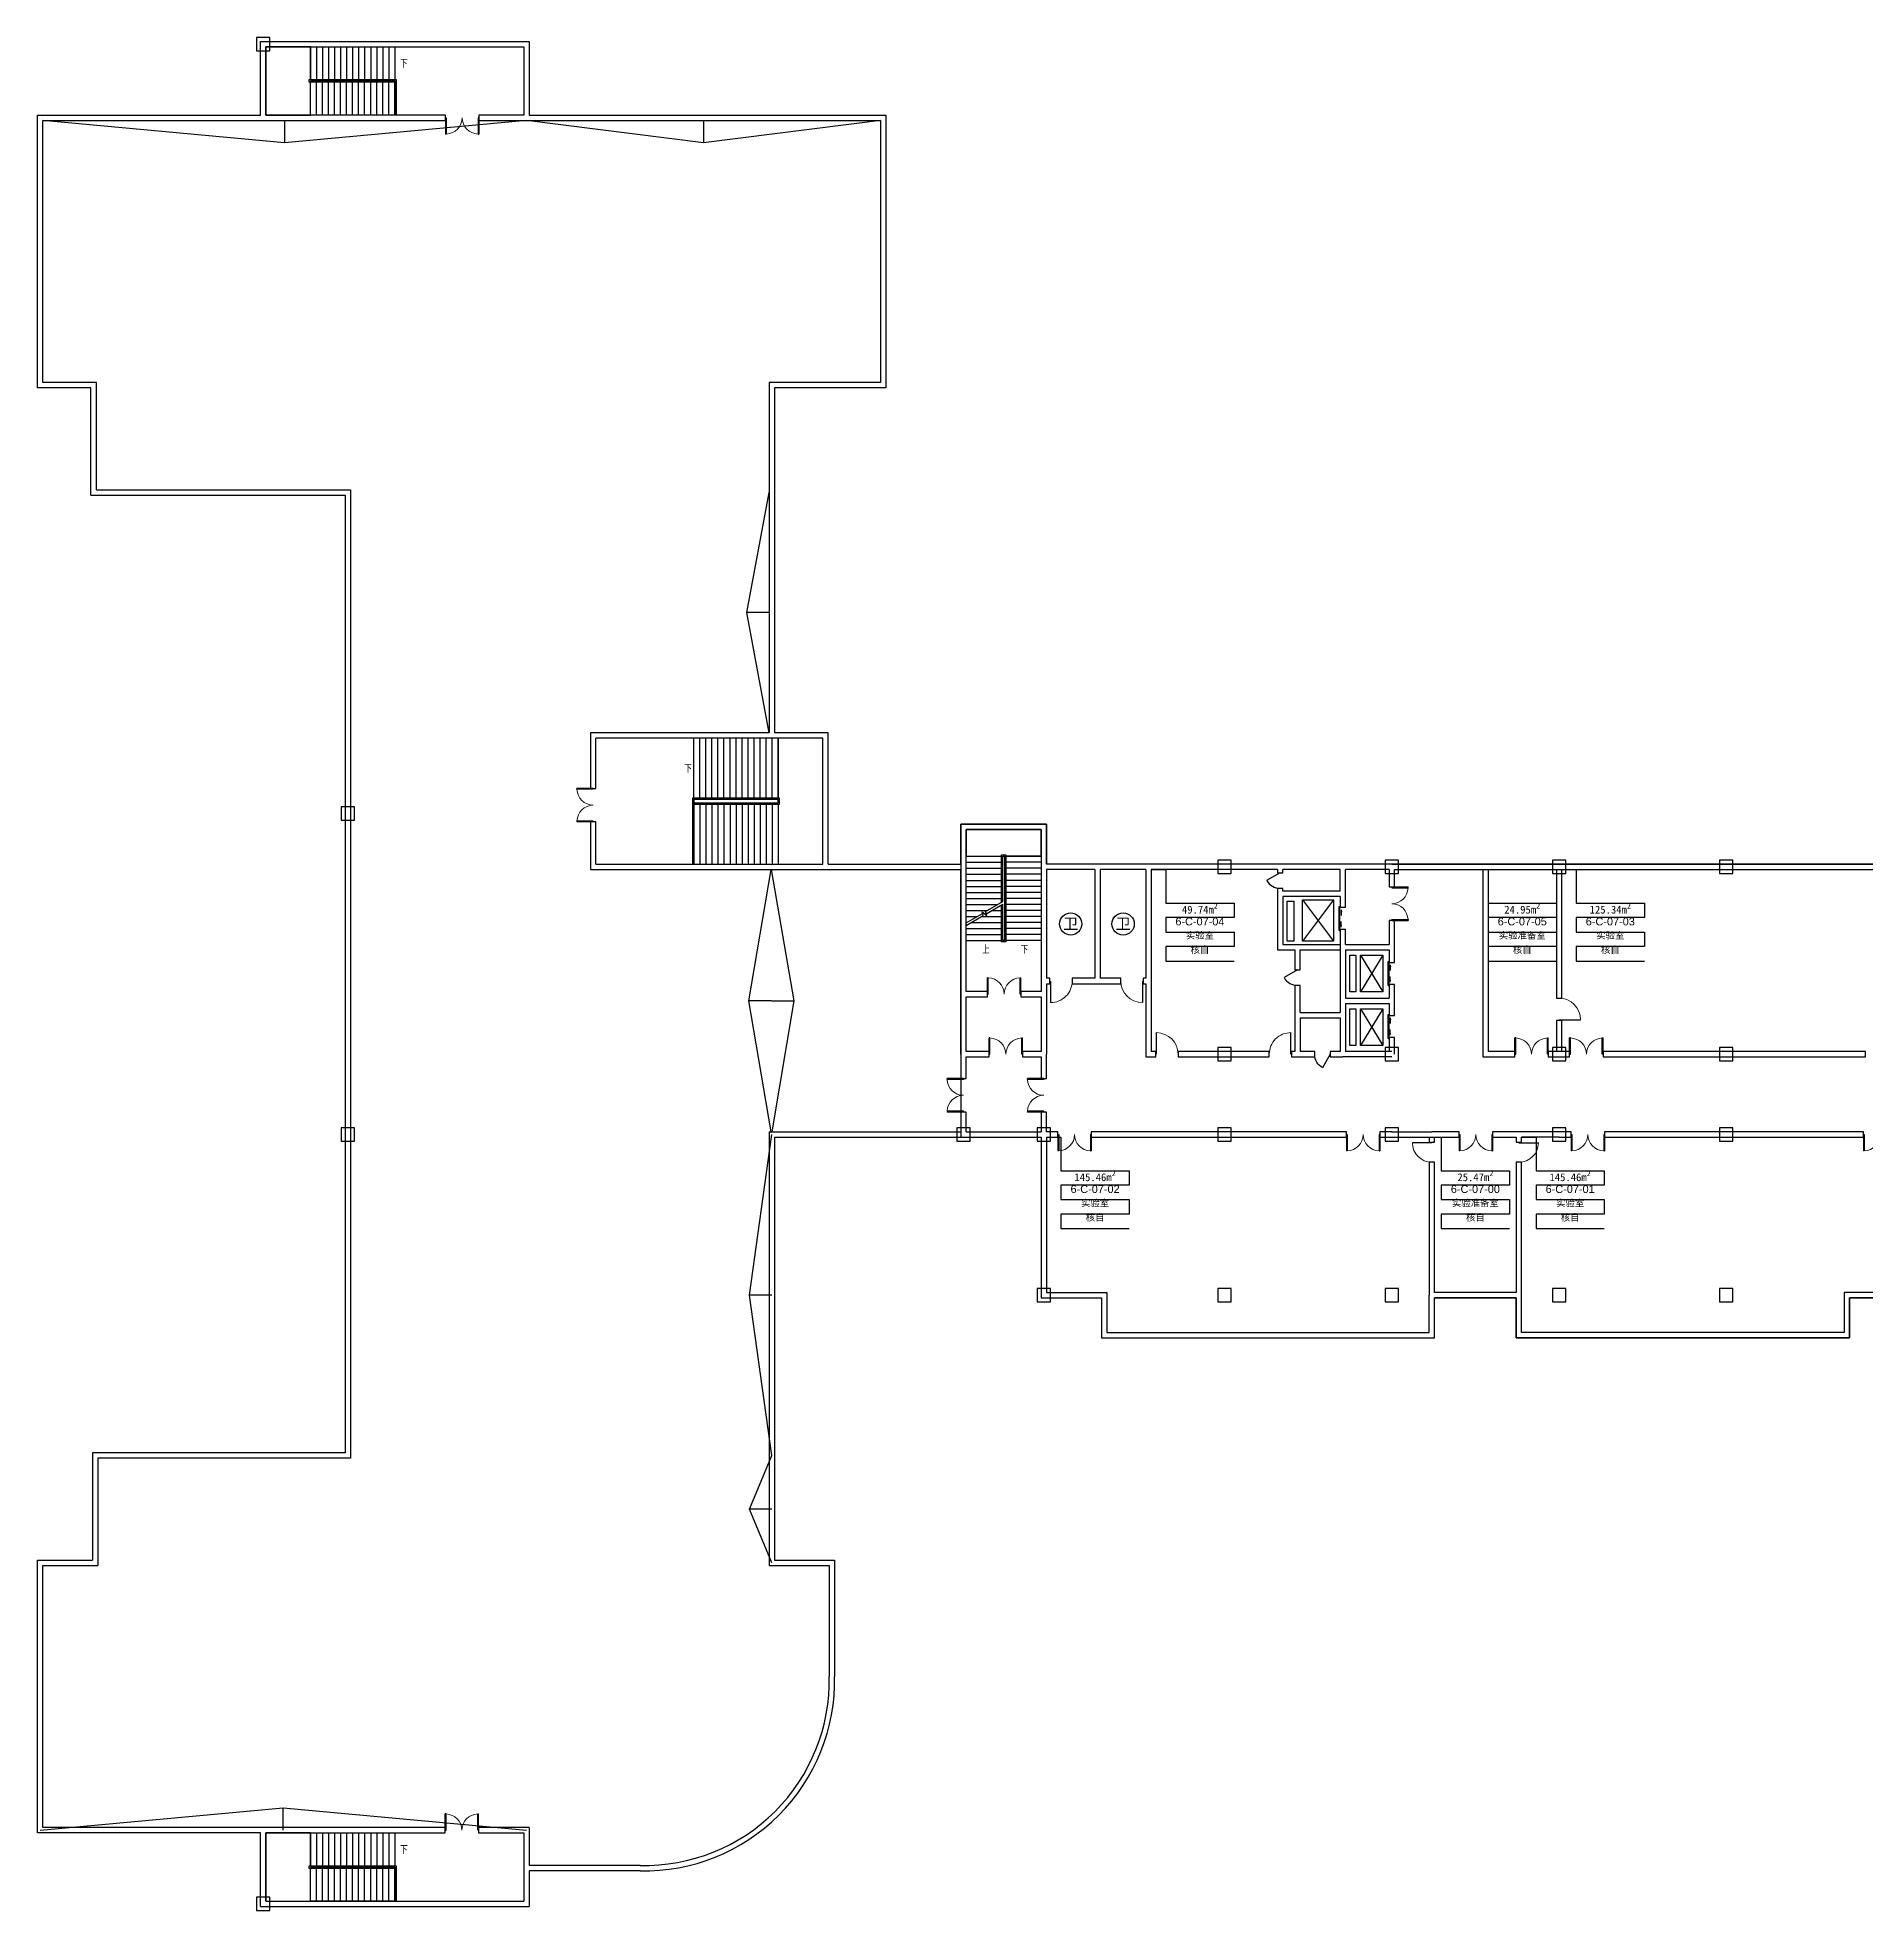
# Model space of a CAD drawing. Header units: millimetres. Extents: x 17430 to 146370, y 15000 to 99000.
# Drawn here: x 17430 to 99392, y 15000 to 99000 of the extents above; entities that cross this region are included whole.
import ezdxf

# ---------------------------------------------------------------- set-up
doc = ezdxf.new("R2010")
doc.units = ezdxf.units.MM
for name, color, linetype in [('4.1结构柱', 7, 'Continuous'), ('4.2墙体', 7, 'Continuous'), ('5面积', 7, 'Continuous'), ('6房间号', 7, 'Continuous'), ('7用途', 6, 'Continuous'), ('8单位', 4, 'Continuous')]:
    doc.layers.add(name, color=color, linetype=linetype)
doc.styles.add('_TCH_DIM', font='SIMPLEX', dxfattribs={"bigfont": 'GBCBIG'})
doc.styles.add('丙图', font='arial.ttf', dxfattribs={"height": 900})
doc.styles.add('乙图', font='arial.ttf', dxfattribs={"height": 600})

# ---------------------------------------------------------------- blocks, each defined once
blk = doc.blocks.new('$DorLib2D$00000002')
for p, q in [((-0.5, 0), (-0.5, 0.4875)), ((-0.475, 0.4875), (-0.5, 0.4875)), ((-0.5, 0), (-0.475, 0)), ((-0.475, 0), (-0.475, 0.4875)), ((0.475, 0), (0.475, 0.4875)), ((0.475, 0.4875), (0.5, 0.4875)), ((0.5, 0), (0.475, 0)), ((0.5, 0), (0.5, 0.4875))]:
    blk.add_line(p, q)
at = {"lineweight": 13}
for centre, start, end in [((-0.4875, 0), 0, 88.53072), ((0.4875, 0), 91.46928, 180)]:
    blk.add_arc(centre, 0.4875, start, end, dxfattribs=at)
blk = doc.blocks.new('$DorLib2D$00000130')
at = {"color": 0, "linetype": 'Continuous'}
for p, q in [((-0.533, 0.66), (-0.533, 0.513)), ((0, 0.66), (-0.533, 0.66)), ((0, 0.513), (-0.533, 0.513)), ((-0.385, 0.269), (-0.14, 0.269)), ((-0.385, 0.269), (-0.3, 0.214)), ((-0.3, 0.214), (-0.3, 0.269)), ((0, 0.513), (0, 0.66)), ((0.533, 0.66), (0, 0.66)), ((0.533, 0.513), (0, 0.513)), ((0.385, 0.269), (0.14, 0.269)), ((0.3, 0.214), (0.3, 0.269)), ((0.385, 0.269), (0.3, 0.214)), ((0.533, 0.66), (0.533, 0.513))]:
    blk.add_line(p, q, dxfattribs=at)
blk = doc.blocks.new('$DorLib2D$00000003')
blk.add_line((0.47, 0), (0.47, 0.97))
at = {"lineweight": 13}
blk.add_arc((0.47, 0), 0.97, 90, 180, dxfattribs=at)
blk = doc.blocks.new('$DorLib2D$00000228')
at = {"color": 0}
blk.add_line((0.5, 0), (0, 0.87), dxfattribs=at)
blk.add_arc((0.5, 0), 1, 120, 180, dxfattribs=at)
blk = doc.blocks.new('_FZHK')
blk.add_lwpolyline([(-0.5, -0.5), (0.5, -0.5), (0.5, 0.5), (-0.5, 0.5)], close=True)

msp = doc.modelspace()

# ---------------------------------------------------------------- linework, layer by layer
at = {"layer": '4.2墙体'}
for p, q in [((27430, 95520), (27430, 98820)), ((27430, 98820), (39470, 98820)), ((27670, 95520), (27670, 98580)), ((27670, 98580), (39230, 98580)), ((29670, 98580), (27670, 98580)), ((27670, 98580), (27670, 95520)), ((29670, 98580), (33450, 98580)), ((29670, 98580), (29670, 97110)), ((29670, 97110), (29670, 98580)), ((29940, 98580), (29940, 97110)), ((30210, 98580), (30210, 97110)), ((30480, 98580), (30480, 97110)), ((30750, 98580), (30750, 97110)), ((31020, 98580), (31020, 97110)), ((31290, 98580), (31290, 97110)), ((31560, 98580), (31560, 97110)), ((31830, 98580), (31830, 97110)), ((32100, 98580), (32100, 97110)), ((32370, 98580), (32370, 97110)), ((32640, 98580), (32640, 97110)), ((32910, 98580), (32910, 97110)), ((33180, 98580), (33180, 97110)), ((33450, 98580), (33450, 97110)), ((39230, 98580), (39230, 95520)), ((39470, 98820), (39470, 95520)), ((29610, 96990), (29610, 97110)), ((29610, 97110), (33510, 97110)), ((33450, 96990), (29610, 96990)), ((33450, 97050), (29670, 97050)), ((29670, 97050), (33450, 97050)), ((33450, 97050), (29670, 97050)), ((29670, 97050), (29670, 97050)), ((29670, 97050), (33450, 97050)), ((29670, 95520), (29670, 96990)), ((29670, 95520), (29670, 96990)), ((29940, 95520), (29940, 96990)), ((30210, 95520), (30210, 96990)), ((30480, 95520), (30480, 96990)), ((30750, 95520), (30750, 96990)), ((31020, 95520), (31020, 96990)), ((31290, 95520), (31290, 96990)), ((31560, 95520), (31560, 96990)), ((31830, 95520), (31830, 96990)), ((32100, 95520), (32100, 96990)), ((32370, 95520), (32370, 96990)), ((32640, 95520), (32640, 96990)), ((32910, 95520), (32910, 96990)), ((33180, 95520), (33180, 96990)), ((33450, 96990), (33450, 97050)), ((33450, 97050), (33450, 95520)), ((33450, 96990), (33450, 97050)), ((33450, 97050), (33450, 97050)), ((33450, 95520), (33450, 96990)), ((33510, 97110), (33510, 95520)), ((17430, 83280), (17430, 95520)), ((17430, 95520), (27430, 95520)), ((28510, 94280), (17670, 95280)), ((17670, 83520), (17670, 95280)), ((17670, 95280), (27550, 95280)), ((27550, 95280), (35722, 95280)), ((35722, 95520), (27670, 95520)), ((27670, 95520), (29670, 95520)), ((39350, 95280), (28510, 94280)), ((28510, 95280), (28510, 94280)), ((33450, 95520), (29670, 95520)), ((33510, 95520), (33450, 95520)), ((35722, 95280), (35722, 95520)), ((39230, 95520), (37222, 95520)), ((37222, 95520), (37222, 95280)), ((37222, 95280), (39350, 95280)), ((47290, 94280), (39350, 95280)), ((39350, 95280), (55230, 95280)), ((39470, 95520), (55470, 95520)), ((55230, 95280), (47290, 94280)), ((47290, 95280), (47290, 94280)), ((55230, 95280), (55230, 83520)), ((55470, 95520), (55470, 83280)), ((19830, 83280), (17430, 83280)), ((20070, 83520), (17670, 83520)), ((19830, 78480), (19830, 83280)), ((20070, 78720), (20070, 83520)), ((55230, 83520), (50230, 83520)), ((50230, 83520), (50230, 67819)), ((55470, 83280), (50470, 83280)), ((50470, 83280), (50470, 67819)), ((19830, 78480), (31230, 78480)), ((20070, 78720), (31470, 78720)), ((31230, 78480), (31230, 64200)), ((31470, 78720), (31470, 64200)), ((49230, 73210), (50230, 78600)), ((50230, 67819), (49230, 73210)), ((50230, 73210), (49230, 73210)), ((42230, 67820), (42230, 65322)), ((50230, 67819), (42230, 67820)), ((42470, 65322), (42470, 67580)), ((50350, 67579), (42470, 67580)), ((50641, 67579), (46861, 67579)), ((46861, 64889), (46861, 67579)), ((47131, 64889), (47131, 67579)), ((47401, 64889), (47401, 67579)), ((47671, 64889), (47671, 67579)), ((47941, 64889), (47941, 67579)), ((48211, 64889), (48211, 67579)), ((48481, 64889), (48481, 67579)), ((48751, 64889), (48751, 67579)), ((49021, 64889), (49021, 67579)), ((49291, 64889), (49291, 67579)), ((49561, 64889), (49561, 67579)), ((49831, 64889), (49831, 67579)), ((50101, 64889), (50101, 67579)), ((52641, 67579), (50350, 67579)), ((50371, 64889), (50371, 67579)), ((52881, 67819), (50470, 67819)), ((50641, 64889), (50641, 67579)), ((52641, 67579), (50641, 67579)), ((50641, 67579), (50641, 64889)), ((52641, 61920), (52641, 67579)), ((52641, 61919), (52641, 67579)), ((52881, 61920), (52881, 67819)), ((42230, 65322), (42470, 65322)), ((50701, 64889), (46801, 64889)), ((46801, 64889), (46801, 61919)), ((50641, 64829), (46861, 64829)), ((50641, 64829), (46861, 64829)), ((46861, 64829), (46861, 61919)), ((46861, 64669), (46861, 64829)), ((50641, 64669), (50641, 64829)), ((50641, 64829), (50641, 64669)), ((50701, 64609), (50701, 64889)), ((31230, 64200), (31230, 49800)), ((31470, 64200), (31470, 49800)), ((46861, 64669), (50641, 64669)), ((46861, 64669), (46861, 64609)), ((46861, 64669), (50641, 64669)), ((46861, 64669), (46861, 64609)), ((46861, 64609), (46861, 61919)), ((46861, 64609), (50701, 64609)), ((47131, 64609), (47131, 61919)), ((47401, 64609), (47401, 61919)), ((47671, 64609), (47671, 61919)), ((47941, 64609), (47941, 61919)), ((48211, 64609), (48211, 61919)), ((48481, 64609), (48481, 61919)), ((48751, 64609), (48751, 61919)), ((49021, 64609), (49021, 61919)), ((49291, 64609), (49291, 61919)), ((49561, 64609), (49561, 61919)), ((49831, 64609), (49831, 61919)), ((50101, 64609), (50101, 61919)), ((50371, 64609), (50371, 61919)), ((50641, 64609), (50641, 61919)), ((50641, 64609), (50641, 61919)), ((42470, 63822), (42230, 63822)), ((42230, 63822), (42230, 61680)), ((42470, 61920), (42470, 63822)), ((58830, 61920), (58830, 63720)), ((58830, 63720), (62670, 63720)), ((59070, 61800), (59070, 63480)), ((59070, 63480), (62430, 63480)), ((62430, 63480), (59070, 63480)), ((59070, 63480), (59070, 62280)), ((62430, 63480), (62430, 61800)), ((62430, 62280), (62430, 63480)), ((62670, 63720), (62670, 61920)), ((59070, 59296), (59070, 62280)), ((59070, 62280), (60660, 62280)), ((59070, 62280), (60660, 62280)), ((60660, 60214), (60660, 62340)), ((60660, 62340), (60840, 62340)), ((60720, 60249), (60720, 62280)), ((60720, 60249), (60720, 62280)), ((60720, 62280), (60780, 62280)), ((60720, 62280), (60780, 62280)), ((60780, 62280), (60780, 58500)), ((60780, 62280), (60780, 58500)), ((60840, 62340), (60840, 58440)), ((62430, 62280), (60840, 62280)), ((60840, 62280), (62430, 62280)), ((62430, 62280), (62430, 58500)), ((42230, 61680), (52761, 61680)), ((42470, 61920), (52641, 61920)), ((46861, 61919), (46801, 61919)), ((46861, 61919), (50641, 61919)), ((49330, 55800), (50330, 61680)), ((50330, 61680), (51340, 55802)), ((50641, 61919), (52641, 61919)), ((52761, 61680), (58830, 61680)), ((52881, 61920), (58830, 61920)), ((58830, 56100), (58830, 61680)), ((59070, 62010), (60660, 62010)), ((59070, 56220), (59070, 61800)), ((59070, 61740), (60660, 61740)), ((59070, 61470), (60660, 61470)), ((62430, 62010), (60840, 62010)), ((62430, 61740), (60840, 61740)), ((62430, 61470), (60840, 61470)), ((62430, 61800), (62430, 56686)), ((64960, 61920), (62670, 61920)), ((62670, 61680), (62670, 56806)), ((64840, 61680), (62670, 61680)), ((64840, 61680), (64840, 56806)), ((67250, 61920), (64960, 61920)), ((67130, 61680), (65080, 61680)), ((65080, 61680), (65080, 56806)), ((67130, 61680), (67130, 56806)), ((70650, 61920), (67250, 61920)), ((70650, 61680), (67370, 61680)), ((67370, 61680), (67370, 56686)), ((73150, 61920), (70650, 61920)), ((73030, 61680), (70650, 61680)), ((73030, 61680), (73030, 61540)), ((73030, 61540), (73270, 61540)), ((75950, 61920), (73150, 61920)), ((73270, 61540), (73270, 61680)), ((75830, 61680), (73270, 61680)), ((75830, 60720), (75830, 61680)), ((78150, 61920), (75950, 61920)), ((78030, 61680), (76070, 61680)), ((76070, 60600), (76070, 61680)), ((78030, 61680), (78030, 60903)), ((78150, 61920), (85650, 61920)), ((78150, 61920), (85650, 61920)), ((78270, 60903), (78270, 61680)), ((78270, 61680), (82232, 61680)), ((82232, 61680), (82232, 53280)), ((82472, 61680), (85650, 61680)), ((82472, 61680), (82472, 53520)), ((85530, 61680), (85530, 55916)), ((85650, 61920), (93150, 61920)), ((85650, 61680), (93150, 61680)), ((85770, 55916), (85770, 61680)), ((93150, 61920), (101130, 61920)), ((93150, 61680), (101130, 61680)), ((59070, 61200), (60660, 61200)), ((59070, 60930), (60660, 60930)), ((59070, 60660), (60660, 60660)), ((62430, 61200), (60840, 61200)), ((62430, 60930), (60840, 60930)), ((62430, 60660), (60840, 60660)), ((73270, 60840), (73030, 60840)), ((73030, 60840), (73030, 60600)), ((73030, 60600), (73030, 58081)), ((73270, 60720), (73270, 60840)), ((75830, 60720), (73270, 60720)), ((73270, 60480), (73270, 58321)), ((75830, 60480), (73270, 60480)), ((75830, 60480), (75830, 59990)), ((76070, 59990), (76070, 60600)), ((78030, 60903), (78270, 60903)), ((59070, 60390), (60660, 60390)), ((59070, 60120), (60496, 60120)), ((59070, 59850), (60029, 59850)), ((59070, 59296), (59804, 59720)), ((59831, 59620), (59784, 59792)), ((59784, 59792), (59990, 59620)), ((59942, 59800), (60720, 60249)), ((59990, 59620), (59942, 59800)), ((59969, 59700), (60720, 60134)), ((60229, 59850), (60660, 59850)), ((60660, 58440), (60660, 60099)), ((60720, 58500), (60720, 60134)), ((60720, 58500), (60720, 60134)), ((62430, 60390), (60840, 60390)), ((62430, 60120), (60840, 60120)), ((62430, 59850), (60840, 59850)), ((75531, 60319), (74142, 58466)), ((74142, 60319), (75531, 58466)), ((75830, 59990), (76070, 59990)), ((59070, 59181), (59831, 59620)), ((59070, 59580), (59561, 59580)), ((59070, 59310), (59094, 59310)), ((59070, 58500), (59070, 59181)), ((59070, 59040), (60660, 59040)), ((59294, 59310), (60660, 59310)), ((59761, 59580), (60660, 59580)), ((62430, 59580), (60840, 59580)), ((62430, 59310), (60840, 59310)), ((62430, 59040), (60840, 59040)), ((76070, 58990), (75830, 58990)), ((75830, 58990), (75830, 58200)), ((76070, 58320), (76070, 58990)), ((78270, 59403), (78030, 59403)), ((78030, 59403), (78030, 58320)), ((78270, 58200), (78270, 59403)), ((59070, 58770), (60660, 58770)), ((59070, 58500), (60660, 58500)), ((60840, 58440), (60660, 58440)), ((60780, 58500), (60720, 58500)), ((60720, 58500), (60780, 58500)), ((62430, 58770), (60840, 58770)), ((62430, 58500), (60840, 58500)), ((73030, 58081), (73810, 58081)), ((73270, 58321), (73930, 58321)), ((73810, 58081), (73810, 57187)), ((73930, 58321), (75830, 58321)), ((74050, 57187), (74050, 58081)), ((74050, 58081), (75830, 58081)), ((75830, 58321), (75830, 58081)), ((75830, 58200), (75830, 55800)), ((76070, 58320), (78030, 58320)), ((76070, 58080), (76070, 55920)), ((76070, 58080), (78030, 58080)), ((78030, 58080), (78030, 57522)), ((78270, 57522), (78270, 58200)), ((73810, 57187), (74050, 57187)), ((77750, 57844), (76742, 56197)), ((76742, 57844), (77750, 56197)), ((78030, 57522), (78270, 57522)), ((62430, 56686), (62430, 56220)), ((62825, 56806), (62670, 56806)), ((62670, 56566), (62670, 56100)), ((62670, 56566), (62825, 56566)), ((62825, 56566), (62825, 56806)), ((64840, 56806), (63825, 56806)), ((63825, 56806), (63825, 56566)), ((63825, 56566), (64960, 56566)), ((64960, 56566), (66001, 56566)), ((66001, 56806), (65080, 56806)), ((66001, 56566), (66001, 56806)), ((67130, 56806), (67001, 56806)), ((67001, 56806), (67001, 56566)), ((67001, 56566), (67130, 56566)), ((67130, 56566), (67130, 53280)), ((67370, 56686), (67370, 53520)), ((74050, 56487), (73810, 56487)), ((73810, 56487), (73810, 55158)), ((74050, 55278), (74050, 56487)), ((78270, 56522), (78030, 56522)), ((78030, 56522), (78030, 55920)), ((78270, 55800), (78270, 56522)), ((50330, 49920), (49330, 55800)), ((50330, 55800), (49330, 55800)), ((50340, 55800), (51340, 55802)), ((51340, 55802), (50350, 49920)), ((58830, 53400), (58830, 56100)), ((60024, 56220), (59070, 56220)), ((59070, 53520), (59070, 55980)), ((59070, 55980), (60024, 55980)), ((60024, 55980), (60024, 56220)), ((62430, 56220), (61524, 56220)), ((61524, 56220), (61524, 55980)), ((61524, 55980), (62430, 55980)), ((62430, 55980), (62430, 53520)), ((62670, 56100), (62670, 53400)), ((75830, 55800), (75830, 55278)), ((76070, 55920), (78030, 55920)), ((76070, 55680), (78030, 55680)), ((76070, 55680), (76070, 55158)), ((77750, 55444), (76742, 53797)), ((76742, 55444), (77750, 53797)), ((78030, 55680), (78030, 55145)), ((78270, 55145), (78270, 55800)), ((85530, 55916), (85770, 55916)), ((73810, 55158), (73810, 53520)), ((74050, 55278), (75830, 55278)), ((74050, 55038), (75830, 55038)), ((74050, 55038), (74050, 53520)), ((75830, 55038), (75830, 53520)), ((76070, 55158), (76070, 53520)), ((78030, 55145), (78270, 55145)), ((85770, 54916), (85530, 54916)), ((85530, 54916), (85530, 53520)), ((85770, 53520), (85770, 54916)), ((78270, 54145), (78030, 54145)), ((78030, 54145), (78030, 53520)), ((78270, 53400), (78270, 54145)), ((58830, 53400), (58830, 52309)), ((60096, 53520), (59070, 53520)), ((59070, 53280), (60096, 53280)), ((59070, 52309), (59070, 53280)), ((60096, 53280), (60096, 53520)), ((62430, 53520), (61596, 53520)), ((61596, 53520), (61596, 53280)), ((61596, 53280), (62430, 53280)), ((62430, 53280), (62430, 52309)), ((62670, 52309), (62670, 53400)), ((67130, 53280), (67570, 53280)), ((67570, 53520), (67370, 53520)), ((67570, 53280), (67570, 53520)), ((70650, 53520), (68570, 53520)), ((68570, 53520), (68570, 53280)), ((68570, 53280), (70650, 53280)), ((72659, 53520), (70650, 53520)), ((70650, 53280), (72659, 53280)), ((72659, 53280), (72659, 53520)), ((73810, 53520), (73659, 53520)), ((73659, 53520), (73659, 53280)), ((73659, 53280), (73930, 53280)), ((73930, 53280), (74695, 53280)), ((74695, 53520), (74050, 53520)), ((74695, 53280), (74695, 53520)), ((75830, 53520), (75395, 53520)), ((75395, 53520), (75395, 53280)), ((75395, 53280), (75950, 53280)), ((78150, 53280), (75950, 53280)), ((78150, 53520), (76070, 53520)), ((82232, 53280), (83669, 53280)), ((83669, 53520), (82472, 53520)), ((83669, 53280), (83669, 53520)), ((85650, 53520), (85169, 53520)), ((85169, 53520), (85169, 53280)), ((85169, 53280), (85650, 53280)), ((86126, 53520), (85650, 53520)), ((85650, 53280), (86126, 53280)), ((86126, 53280), (86126, 53520)), ((93150, 53520), (87626, 53520)), ((87626, 53520), (87626, 53280)), ((87626, 53280), (93150, 53280)), ((99392, 53520), (93150, 53520)), ((93150, 53280), (99392, 53280)), ((99392, 53280), (99392, 53520)), ((58830, 52309), (59070, 52309)), ((62430, 52309), (62670, 52309)), ((59070, 50809), (58830, 50809)), ((58830, 50809), (58830, 49920)), ((59070, 49920), (59070, 50809)), ((62670, 50809), (62430, 50809)), ((62430, 50809), (62430, 49920)), ((62670, 49920), (62670, 50809)), ((31230, 49800), (31230, 35520)), ((31470, 49800), (31470, 35280)), ((49350, 42600), (50350, 49800)), ((50230, 49920), (50230, 30480)), ((50230, 49920), (58830, 49920)), ((50470, 49680), (50470, 30720)), ((50470, 49680), (62430, 49680)), ((55350, 49680), (62430, 49680)), ((59070, 49920), (62430, 49920)), ((62430, 49680), (62430, 42480)), ((63180, 49920), (62670, 49920)), ((62670, 49680), (62670, 42720)), ((62670, 49680), (63180, 49680)), ((62850, 49680), (63180, 49680)), ((63180, 49680), (63180, 49920)), ((70650, 49920), (64680, 49920)), ((64680, 49920), (64680, 49680)), ((64680, 49680), (70650, 49680)), ((76116, 49920), (70650, 49920)), ((70650, 49680), (76116, 49680)), ((76116, 49680), (76116, 49920)), ((78150, 49920), (77616, 49920)), ((77616, 49920), (77616, 49680)), ((77616, 49680), (78150, 49680)), ((78150, 49920), (79950, 49920)), ((78150, 49680), (79830, 49680)), ((79830, 49680), (79830, 49457)), ((81172, 49920), (79950, 49920)), ((80070, 49457), (80070, 49680)), ((80070, 49680), (81172, 49680)), ((81172, 49680), (81172, 49920)), ((83850, 49920), (82672, 49920)), ((82672, 49920), (82672, 49680)), ((82672, 49680), (83730, 49680)), ((83730, 49680), (83730, 49457)), ((85650, 49920), (83850, 49920)), ((85650, 49680), (83970, 49680)), ((83970, 49457), (83970, 49680)), ((86190, 49920), (85650, 49920)), ((85650, 49680), (86190, 49680)), ((86190, 49680), (86190, 49920)), ((93150, 49920), (87690, 49920)), ((87690, 49920), (87690, 49680)), ((87690, 49680), (93150, 49680)), ((99297, 49920), (93150, 49920)), ((93150, 49680), (99297, 49680)), ((99297, 49680), (99297, 49920)), ((79830, 49457), (80070, 49457)), ((83730, 49457), (83970, 49457)), ((80070, 48557), (79830, 48557)), ((79830, 48557), (79830, 42600)), ((80070, 42720), (80070, 48557)), ((83970, 48557), (83730, 48557)), ((83730, 48557), (83730, 42720)), ((83970, 42600), (83970, 48557)), ((50350, 35400), (49350, 42600)), ((50350, 42600), (49350, 42600)), ((62430, 42480), (65130, 42480)), ((62670, 42720), (65370, 42720)), ((65130, 42480), (65130, 40680)), ((65370, 42720), (65370, 40920)), ((79830, 40920), (79830, 42600)), ((83730, 42720), (80070, 42720)), ((80070, 40680), (80070, 42480)), ((83730, 42480), (80070, 42480)), ((83730, 40680), (83730, 42480)), ((83970, 40920), (83970, 42600)), ((101130, 42720), (98430, 42720)), ((98430, 42720), (98430, 40920)), ((101370, 42480), (98670, 42480)), ((98670, 42480), (98670, 40680)), ((65130, 40680), (80070, 40680)), ((65370, 40920), (79830, 40920)), ((98670, 40680), (83730, 40680)), ((98430, 40920), (83970, 40920)), ((31230, 35520), (19895, 35520)), ((19895, 35520), (19895, 30720)), ((31470, 35280), (20135, 35280)), ((20135, 35280), (20135, 30480)), ((49350, 33000), (50350, 35400)), ((50350, 30600), (49350, 33000)), ((50350, 33000), (49350, 33000)), ((17430, 18480), (17430, 30720)), ((17430, 30720), (19895, 30720)), ((17670, 18720), (17670, 30480)), ((17670, 30480), (20135, 30480)), ((50230, 30480), (52930, 30480)), ((50470, 30720), (53170, 30720)), ((52930, 30480), (52930, 25499)), ((52930, 30480), (52930, 30480)), ((53170, 30720), (53170, 25501)), ((17550, 18600), (28450, 19600)), ((28450, 18600), (28450, 19600)), ((28450, 19600), (39350, 18600)), ((27430, 18480), (17430, 18480)), ((27550, 18720), (17670, 18720)), ((27430, 15180), (27430, 18480)), ((35711, 18720), (27550, 18720)), ((27670, 18480), (35711, 18480)), ((27670, 15420), (27670, 18480)), ((29670, 18480), (27670, 18480)), ((27670, 18480), (27670, 15420)), ((29670, 18480), (33450, 18480)), ((29670, 18480), (29670, 17010)), ((29670, 17010), (29670, 18480)), ((29940, 18480), (29940, 17010)), ((30210, 18480), (30210, 17010)), ((30480, 18480), (30480, 17010)), ((30750, 18480), (30750, 17010)), ((31020, 18480), (31020, 17010)), ((31290, 18480), (31290, 17010)), ((31560, 18480), (31560, 17010)), ((31830, 18480), (31830, 17010)), ((32100, 18480), (32100, 17010)), ((32370, 18480), (32370, 17010)), ((32640, 18480), (32640, 17010)), ((32910, 18480), (32910, 17010)), ((33180, 18480), (33180, 17010)), ((33450, 18480), (33450, 17010)), ((35711, 18480), (35711, 18720)), ((39470, 18720), (37211, 18720)), ((37211, 18720), (37211, 18480)), ((37211, 18480), (39230, 18480)), ((39230, 18480), (39230, 16900)), ((39470, 18720), (39470, 17020)), ((29610, 16890), (29610, 17010)), ((29610, 17010), (33510, 17010)), ((33450, 16890), (29610, 16890)), ((33450, 16950), (29670, 16950)), ((29670, 16950), (33450, 16950)), ((33450, 16950), (29670, 16950)), ((29670, 16950), (29670, 16950)), ((29670, 16950), (33450, 16950)), ((29670, 15420), (29670, 16890)), ((29670, 15420), (29670, 16890)), ((29940, 15420), (29940, 16890)), ((30210, 15420), (30210, 16890)), ((30480, 15420), (30480, 16890)), ((30750, 15420), (30750, 16890)), ((31020, 15420), (31020, 16890)), ((31290, 15420), (31290, 16890)), ((31560, 15420), (31560, 16890)), ((31830, 15420), (31830, 16890)), ((32100, 15420), (32100, 16890)), ((32370, 15420), (32370, 16890)), ((32640, 15420), (32640, 16890)), ((32910, 15420), (32910, 16890)), ((33180, 15420), (33180, 16890)), ((33450, 16890), (33450, 16950)), ((33450, 16950), (33450, 15420)), ((33450, 16890), (33450, 16950)), ((33450, 16950), (33450, 16950)), ((33450, 15420), (33450, 16890)), ((33510, 17010), (33510, 15420)), ((39230, 16900), (39230, 15420)), ((44451, 17020), (39470, 17020)), ((44449, 16780), (39470, 16780)), ((39470, 16780), (39470, 15180)), ((27430, 15180), (39470, 15180)), ((27670, 15420), (39230, 15420)), ((27670, 15420), (29670, 15420)), ((33450, 15420), (29670, 15420)), ((33510, 15420), (33450, 15420))]:
    msp.add_line(p, q, dxfattribs=at)
for points in [[(101130, 61920), (98840, 61920), (96550, 61920), (93150, 61920), (81900, 61920), (75950, 61920), (73150, 61920), (70650, 61920), (67250, 61920), (64960, 61920), (62670, 61920), (62670, 63720), (58830, 63720), (58830, 49680)], [(58830, 49680), (62430, 49680), (62430, 42480), (65130, 42480), (65130, 40680), (80070, 40680), (80070, 42480), (81900, 42480), (83730, 42480), (83730, 40680), (98670, 40680), (98670, 42480), (101370, 42480)]]:
    msp.add_lwpolyline(points, dxfattribs=at)
for points in [[(73461, 60273), (73756, 60273), (73756, 58466), (73461, 58466)], [(74142, 60319), (75531, 60319), (75531, 58466), (74142, 58466)], [(76264, 57844), (76536, 57844), (76536, 56197), (76264, 56197)], [(76742, 57844), (77750, 57844), (77750, 56197), (76742, 56197)], [(76264, 55444), (76536, 55444), (76536, 53797), (76264, 53797)], [(76742, 55444), (77750, 55444), (77750, 53797), (76742, 53797)]]:
    msp.add_lwpolyline(points, close=True, dxfattribs=at)
for centre in [(63755, 59243), (66105, 59243)]:
    msp.add_circle(centre, 500, dxfattribs=at)
for radius, start, end in [(8539, 268.76269, 1.23731), (8299, 268.74492, 1.25508)]:
    msp.add_arc((44633, 25317), radius, start, end, dxfattribs=at)
at = {"layer": 'Defpoints'}
for points in [[(67370, 61680), (68020, 61680), (68020, 60180), (71078, 60180), (71078, 59530), (68020, 59530), (68020, 58880), (71078, 58880), (71078, 58230), (68020, 58230), (68020, 57580), (71078, 57580)], [(81822, 61680), (82472, 61680), (82472, 60180), (85530, 60180), (85530, 59530), (82472, 59530), (82472, 58880), (85530, 58880), (85530, 58230), (82472, 58230), (82472, 57580), (85530, 57580)], [(85770, 61680), (86420, 61680), (86420, 60180), (89478, 60180), (89478, 59530), (86420, 59530), (86420, 58880), (89478, 58880), (89478, 58230), (86420, 58230), (86420, 57580), (89478, 57580)], [(62670, 49680), (63320, 49680), (63320, 48180), (66378, 48180), (66378, 47530), (63320, 47530), (63320, 46880), (66378, 46880), (66378, 46230), (63320, 46230), (63320, 45580), (66378, 45580)], [(79721, 49680), (80371, 49680), (80371, 48180), (83429, 48180), (83429, 47530), (80371, 47530), (80371, 46880), (83429, 46880), (83429, 46230), (80371, 46230), (80371, 45580), (83429, 45580)], [(83970, 49680), (84620, 49680), (84620, 48180), (87678, 48180), (87678, 47530), (84620, 47530), (84620, 46880), (87678, 46880), (87678, 46230), (84620, 46230), (84620, 45580), (87678, 45580)]]:
    msp.add_lwpolyline(points, dxfattribs=at)

# ---------------------------------------------------------------- block references
at = {"layer": '4.1结构柱', "xscale": 600, "yscale": 600, "zscale": 600}
for p in [(27550, 98700), (31350, 64200), (70650, 61800), (78150, 61800), (70650, 53400), (78150, 53400), (31350, 49800), (58950, 49802), (62550, 49800), (70650, 49800), (78150, 49800), (62550, 42600), (70650, 42600), (78150, 42600), (27550, 15300)]:
    msp.add_blockref('_FZHK', p, dxfattribs=at)
at = {"layer": '4.1结构柱', "xscale": 600, "yscale": 600, "zscale": 600, "rotation": 90}
for p in [(85650, 61800), (93150, 61800), (85650, 53400), (93150, 53400), (85650, 49800), (93150, 49800), (85650, 42600), (93150, 42600)]:
    msp.add_blockref('_FZHK', p, dxfattribs=at)
at = {"layer": '4.2墙体'}
for name, p, xscale, yscale, zscale, rotation in [('$DorLib2D$00000002', (36472, 95400), 1500, 1500, 1500, 180), ('$DorLib2D$00000002', (42350, 64572), 1500, -1500, 1500, 270), ('$DorLib2D$00000228', (73150, 61190), -700, -700, -700, 269.9999999999778), ('$DorLib2D$00000002', (78150, 60153), -1500, -1500, -1500, 89.99999999999257), ('$DorLib2D$00000130', (75950, 59490), -1000, 240, -1000, 90.00000000008617), ('$DorLib2D$00000228', (73930, 56837), -700, -700, -700, 270), ('$DorLib2D$00000130', (78150, 57022), -1000, 240, -1000, 89.99999999998609), ('$DorLib2D$00000003', (63325, 56686), -1000, -1000, -1000, 359.9999999999004), ('$DorLib2D$00000003', (85650, 55416), -1000, -1000, -1000, 89.99999999999689), ('$DorLib2D$00000130', (78150, 54645), -1000, 240, -1000, 90.00000000003612), ('$DorLib2D$00000002', (60846, 53400), 1500, -1500, 1500, 180.0000000000009), ('$DorLib2D$00000003', (73159, 53400), -1000, -1000, -1000, 179.9999999999806), ('$DorLib2D$00000228', (75045, 53400), -700, 700, -700, 180.0000000000314), ('$DorLib2D$00000002', (58950, 51559), -1500, 1500, -1500, 89.9999908557711), ('$DorLib2D$00000002', (62550, 51559), 1500, -1500, 1500, 269.9999999999982), ('$DorLib2D$00000002', (81922, 49800), 1500, 1500, 1500, 180.0000000000641), ('$DorLib2D$00000002', (86940, 49800), 1500, 1500, 1500, 180), ('$DorLib2D$00000002', (100047, 49800), 1500, 1500, 1500, 180), ('$DorLib2D$00000003', (79950, 49007), 900, 900, 900, 89.99999999998518), ('$DorLib2D$00000003', (83850, 49007), 900, -900, 900, 90), ('$DorLib2D$00000002', (36461, 18600), 1500, -1500, 1500, 180)]:
    msp.add_blockref(name, p, dxfattribs=dict(at, xscale=xscale, yscale=yscale, zscale=zscale, rotation=rotation))
for name, p, xscale, yscale, zscale in [('$DorLib2D$00000002', (60774, 56100), 1500, 1500, 1500), ('$DorLib2D$00000003', (66501, 56686), 1000, -1000, 1000), ('$DorLib2D$00000003', (68070, 53400), -1000, 1000, -1000), ('$DorLib2D$00000002', (84419, 53400), 1500, 1500, 1500), ('$DorLib2D$00000002', (86876, 53400), 1500, 1500, 1500), ('$DorLib2D$00000002', (63930, 49800), 1500, -1500, 1500), ('$DorLib2D$00000002', (76866, 49800), 1500, -1500, 1500)]:
    msp.add_blockref(name, p, dxfattribs=dict(at, xscale=xscale, yscale=yscale, zscale=zscale))

# ---------------------------------------------------------------- texts
at = {"layer": '4.2墙体', "style": '_TCH_DIM'}
for s, p in [('下', (33690, 97640)), ('下', (46431, 66029)), ('上', (59791, 57910)), ('下', (61510, 57910)), ('下', (33690, 17540))]:
    msp.add_text(s, height=338, dxfattribs=at).set_placement(p)
at = {"layer": '4.2墙体', "char_height": 500, "attachment_point": 5, "style": '丙图'}
for insert in [(63755, 59243), (66105, 59243)]:
    msp.add_mtext('{\\fSimSun|b0|i0|c134|p2;卫}', dxfattribs=dict(at, insert=insert))
at = {"layer": '5面积', "char_height": 350, "attachment_point": 1}
for s, heights, insert in [('\\A1;\\pxqc;49.74m{\\H0.7x;\\S2^ ;}', [-357], (68020, 60180)), ('\\A1;\\pxqc;24.95m{\\H0.7x;\\S2^ ;}', [-357], (82472, 60180)), ('\\A1;\\pxqc;125.34m{\\H0.7x;\\S2^ ;}', [-358], (86420, 60180)), ('\\A1;\\pxqc;145.46m{\\H0.7x;\\S2^ ;}', [-357], (63320, 48180)), ('\\A1;\\pxqc;25.47m{\\H0.7x;\\S2^ ;}', [-357], (80371, 48180)), ('\\A1;\\pxqc;145.46m{\\H0.7x;\\S2^ ;}', [-357], (84620, 48180))]:
    msp.add_mtext_dynamic_manual_height_columns(s, width=3058.05, gutter_width=2250, heights=heights, dxfattribs=dict(at, insert=insert))
at = {"layer": '6房间号', "char_height": 350, "attachment_point": 1, "style": '乙图'}
for s, insert in [('\\A1;\\pxqc;6-C-07-04', (68020, 59530)), ('\\A1;\\pxqc;6-C-07-05', (82472, 59530)), ('\\A1;\\pxqc;6-C-07-03', (86420, 59530)), ('\\A1;\\pxqc;6-C-07-02', (63320, 47530)), ('\\A1;\\pxqc;6-C-07-00', (80371, 47530)), ('\\A1;\\pxqc;6-C-07-01', (84620, 47530))]:
    msp.add_mtext_dynamic_manual_height_columns(s, width=3058.05, gutter_width=2250, heights=[-362], dxfattribs=dict(at, insert=insert))
at = {"layer": '7用途', "char_height": 300, "attachment_point": 1, "style": '丙图'}
for s, insert in [('\\pxqc;{\\fSimSun|b0|i0|c134|p2;实验室}', (68020, 58880)), ('\\pxqc;{\\fSimSun|b0|i0|c134|p2;实验准备室}', (82472, 58880)), ('\\pxqc;{\\fSimSun|b0|i0|c134|p2;实验室}', (86420, 58880)), ('\\pxqc;{\\fSimSun|b0|i0|c134|p2;实验室}', (63320, 46880)), ('\\pxqc;{\\fSimSun|b0|i0|c134|p2;实验准备室}', (80371, 46880)), ('\\pxqc;{\\fSimSun|b0|i0|c134|p2;实验室}', (84620, 46880))]:
    msp.add_mtext_dynamic_manual_height_columns(s, width=3058.05, gutter_width=4500, heights=[-396], dxfattribs=dict(at, insert=insert))
at = {"layer": '8单位', "char_height": 300, "attachment_point": 1, "style": '丙图'}
for insert in [(68020, 58230), (82472, 58230), (86420, 58230), (63320, 46230), (80371, 46230), (84620, 46230)]:
    msp.add_mtext_dynamic_manual_height_columns('\\pxqc;{\\fSimSun|b0|i0|c134|p2;核自}', width=3058.05, gutter_width=4500, heights=[-396], dxfattribs=dict(at, insert=insert))

doc.saveas('drawing.dxf')
